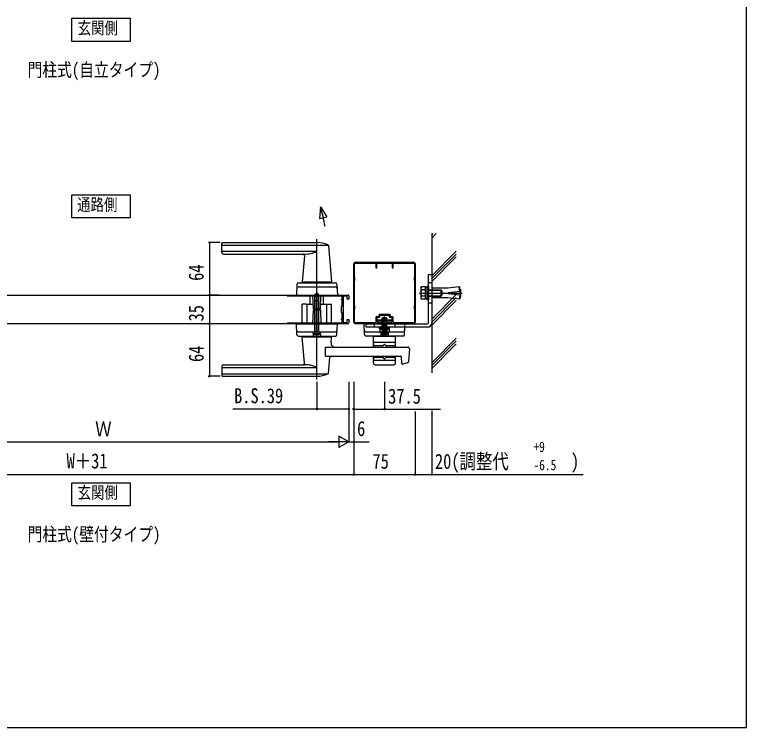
# Model space of a CAD drawing. Units: millimetres, scale not verified. Extents: x -1312 to 1312, y -2119 to 2123.
# Drawn here: x 420 to 1312, y -2119 to -1249 of the extents above; entities that cross this region are included whole.
import ezdxf
from ezdxf.enums import TextEntityAlignment as Align

# ---------------------------------------------------------------- set-up
doc = ezdxf.new("R2010")
doc.units = ezdxf.units.MM
doc.header["$LTSCALE"] = 10
for name, color, linetype in [('0-1_USER1', 3, 'Continuous'), ('0-2_YKK_11', 7, 'Continuous'), ('0-3_YKK_11E', 7, 'Continuous'), ('0-5_YKK_13', 4, 'Continuous'), ('0-7_YKK_D', 6, 'Continuous'), ('0-8_YKK_ZWAK', 7, 'Continuous'), ('0-9_YSS_K', 3, 'Continuous')]:
    doc.layers.add(name, color=color, linetype=linetype)
doc.styles.add('ＭＳ ゴシック', font='')
doc.styles.get('ＭＳ ゴシック').set_extended_font_data('MS Gothic')

msp = doc.modelspace()

# ---------------------------------------------------------------- linework, layer by layer
at = {"layer": '0-1_USER1'}
for points in [[(490.02, -1282), (490.02, -1253.8), (561, -1253.8), (561, -1282)], [(490.02, -1497.36), (490.02, -1469.16), (561, -1469.16), (561, -1497.36)], [(490.02, -1848.56), (490.02, -1820.36), (561, -1820.36), (561, -1848.56)]]:
    msp.add_lwpolyline(points, close=True, dxfattribs=at)
at = {"layer": '0-2_YKK_11'}
for p, q in [((835.78, -1551.36), (906.78, -1551.36)), ((833.78, -1624.36), (833.78, -1553.36)), ((908.78, -1553.36), (908.78, -1624.36)), ((860.68, -1618.76), (860.68, -1624.06)), ((877.38, -1615.06), (865.18, -1615.06)), ((881.88, -1624.06), (881.88, -1618.76))]:
    msp.add_line(p, q, dxfattribs=at)
for points in [[(835.88, -1552.46), (839.58, -1552.46), (839.78, -1552.66), (860.68, -1552.66), (860.68, -1557.76)], [(881.88, -1557.76), (881.88, -1552.66), (902.78, -1552.66), (902.98, -1552.46), (906.68, -1552.46)], [(834.88, -1624.26), (834.88, -1608.56), (835.08, -1608.36), (835.08, -1604.36), (834.88, -1604.16), (834.88, -1573.56), (835.08, -1573.36), (835.08, -1569.36), (834.88, -1569.16), (834.88, -1553.46)], [(861.88, -1557.76), (861.88, -1552.66), (880.68, -1552.66), (880.68, -1557.76)], [(907.68, -1553.46), (907.68, -1569.16), (907.48, -1569.36), (907.48, -1573.36), (907.68, -1573.56)], [(907.68, -1573.56), (907.68, -1604.16), (907.48, -1604.36), (907.48, -1608.36), (907.68, -1608.56), (907.68, -1624.26)], [(906.78, -1626.36), (876.28, -1626.36), (876.28, -1624.36), (880.78, -1624.36), (880.78, -1618.86), (877.28, -1618.86), (877.28, -1616.16), (865.28, -1616.16), (865.28, -1618.86), (861.78, -1618.86), (861.78, -1624.36), (866.28, -1624.36), (866.28, -1626.36), (835.78, -1626.36)], [(864.18, -1616.06), (864.18, -1617.76), (861.68, -1617.76)], [(880.88, -1617.76), (878.38, -1617.76), (878.38, -1616.06)], [(859.68, -1625.06), (839.78, -1625.06), (839.58, -1625.26), (835.88, -1625.26)], [(906.68, -1625.26), (902.98, -1625.26), (902.78, -1625.06), (882.88, -1625.06)]]:
    msp.add_lwpolyline(points, dxfattribs=at)
for centre, radius, start, end in [((835.78, -1553.36), 2, 90.00001, 179.99999), ((835.88, -1553.46), 1, 90.00001, 179.99999), ((906.68, -1553.46), 1, 0.00001, 89.99999), ((906.78, -1553.36), 2, 0.00001, 89.99999), ((861.28, -1557.76), 0.6, 179.99999, 0.00001), ((881.28, -1557.76), 0.6, 179.99999, 0.00001), ((861.68, -1618.76), 1, 90.00001, 179.99999), ((865.18, -1616.06), 1, 90.00001, 179.99999), ((877.38, -1616.06), 1, 0.00001, 89.99999), ((880.88, -1618.76), 1, 0.00001, 89.99999), ((835.78, -1624.36), 2, 180.00001, 269.99999), ((835.88, -1624.26), 1, 180.00001, 269.99999), ((859.68, -1624.06), 1, 270.00001, 359.99999), ((882.88, -1624.06), 1, 180.00001, 269.99999), ((906.68, -1624.26), 1, 270.00001, 359.99999), ((906.78, -1624.36), 2, 270.00001, 359.99999)]:
    msp.add_arc(centre, radius, start, end, dxfattribs=at)
at = {"layer": '0-3_YKK_11E'}
for p, q in [((228.78, -1591.36), (826.78, -1591.36)), ((826.78, -1626.36), (228.78, -1626.36))]:
    msp.add_line(p, q, dxfattribs=at)
for points in [[(752.42, -1625.16), (819.58, -1625.16), (819.58, -1621.36), (818.78, -1621.36), (818.78, -1620.36), (819.58, -1620.36), (819.58, -1613.25), (818.78, -1611.86), (818.78, -1605.86), (819.58, -1604.48), (819.58, -1597.36), (818.78, -1597.36), (818.78, -1596.36), (819.58, -1596.36), (819.58, -1592.56), (752.42, -1592.56)], [(827.78, -1592.36), (827.78, -1596.36), (825.78, -1596.36), (825.78, -1592.86), (820.78, -1592.86), (820.78, -1608.4), (820.66, -1608.59), (820.66, -1609.14), (820.78, -1609.32), (820.78, -1624.86), (825.78, -1624.86), (825.78, -1621.36), (827.78, -1621.36), (827.78, -1625.36)]]:
    msp.add_lwpolyline(points, dxfattribs=at)
for centre, start, end in [((826.78, -1592.36), 360, 90), ((826.78, -1625.36), 270, 360)]:
    msp.add_arc(centre, 1, start, end, dxfattribs=at)
at = {"layer": '0-5_YKK_13'}
for p, q in [((793.18, -1483.71), (792.11, -1498.08)), ((793.18, -1483.71), (801.05, -1495.78)), ((792.11, -1498.08), (801.05, -1495.78)), ((788.78, -1694.36), (788.78, -1523.36)), ((672.78, -1539.36), (672.78, -1528.36)), ((673.78, -1527.36), (788.77, -1527.36)), ((673.78, -1530.38), (802.57, -1530.38)), ((802.83, -1530.97), (806.75, -1575.04)), ((673.78, -1538.03), (788.77, -1538.03)), ((674.78, -1541.36), (773.8, -1541.36)), ((773.6, -1543.54), (770.8, -1575.04)), ((928.78, -1566.36), (928.78, -1625.36)), ((764.21, -1578.3), (763.78, -1591.36)), ((766.21, -1576.36), (811.34, -1576.36)), ((770.78, -1575.36), (806.78, -1575.36)), ((770.78, -1576.36), (770.78, -1575.36)), ((806.78, -1576.36), (806.78, -1575.36)), ((813.34, -1578.3), (813.78, -1591.36)), ((928.78, -1576.36), (924.78, -1576.36)), ((766.05, -1581.36), (811.51, -1581.36)), ((915.68, -1582.36), (916.26, -1581.36)), ((915.68, -1582.36), (915.68, -1595.36)), ((921.18, -1585.11), (916.26, -1585.11)), ((921.18, -1581.61), (923.18, -1581.61)), ((924.78, -1585.54), (940.66, -1585.54)), ((928.78, -1583.36), (929.28, -1582.86)), ((928.78, -1583.36), (928.78, -1594.36)), ((948.45, -1582.86), (929.28, -1582.86)), ((929.28, -1594.86), (929.28, -1582.86)), ((939.98, -1584.86), (939.98, -1592.86)), ((962.51, -1581.15), (948.45, -1582.86)), ((948.78, -1588.36), (963.67, -1586.55)), ((963.07, -1581.61), (962.51, -1581.18)), ((963.17, -1586.61), (962.51, -1581.18)), ((963.67, -1586.55), (963.07, -1581.61)), ((963.78, -1584.36), (963.41, -1584.41)), ((964.28, -1584.86), (963.78, -1584.36)), ((963.78, -1593.36), (963.78, -1584.36)), ((964.28, -1592.86), (964.28, -1584.86)), ((763.78, -1591.36), (813.78, -1591.36)), ((776.8, -1591.36), (800.76, -1591.36)), ((777.78, -1592.16), (784.05, -1592.16)), ((780.77, -1602.36), (780.77, -1592.16)), ((784.53, -1608.36), (784.03, -1591.36)), ((786.28, -1592.36), (791.28, -1592.36)), ((786.68, -1590.36), (788.78, -1589.15)), ((786.68, -1608.36), (786.68, -1590.36)), ((790.88, -1608.36), (790.88, -1590.36)), ((793.03, -1608.36), (793.53, -1591.36)), ((793.5, -1592.16), (799.78, -1592.16)), ((796.77, -1602.36), (796.77, -1592.16)), ((913.68, -1588.86), (966.09, -1588.86)), ((915.68, -1595.36), (916.26, -1596.37)), ((921.18, -1592.62), (916.26, -1592.62)), ((921.18, -1596.37), (916.26, -1596.37)), ((924.78, -1588.86), (928.78, -1588.86)), ((924.78, -1592.18), (940.66, -1592.18)), ((928.78, -1594.36), (929.28, -1594.86)), ((948.78, -1588.36), (948.78, -1589.36)), ((948.78, -1589.36), (963.67, -1591.17)), ((963.17, -1591.11), (962.51, -1596.55)), ((963.07, -1596.11), (962.51, -1596.55)), ((963.67, -1591.17), (963.07, -1596.11)), ((963.78, -1593.36), (963.41, -1593.32)), ((963.78, -1593.36), (964.28, -1592.86)), ((770.78, -1626.36), (770.78, -1602.36)), ((776.05, -1602.36), (770.78, -1602.36)), ((776.78, -1602.36), (780.78, -1602.36)), ((776.78, -1626.36), (776.78, -1602.36)), ((780.78, -1602.36), (784.35, -1602.36)), ((786.28, -1598.56), (791.28, -1598.56)), ((793.21, -1602.36), (800.78, -1602.36)), ((800.78, -1626.36), (800.78, -1602.36)), ((801.51, -1602.36), (806.78, -1602.36)), ((806.78, -1626.36), (806.78, -1602.36)), ((928.78, -1601.36), (924.78, -1601.36)), ((784.03, -1626.36), (784.53, -1609.36)), ((784.53, -1608.36), (793.03, -1608.36)), ((784.53, -1609.36), (793.03, -1609.36)), ((786.68, -1609.36), (786.68, -1608.36)), ((786.68, -1636.26), (786.68, -1609.36)), ((790.88, -1609.36), (790.88, -1608.36)), ((790.88, -1636.26), (790.88, -1609.36)), ((791.28, -1636.26), (791.28, -1609.36)), ((874.28, -1620.16), (868.28, -1620.16)), ((868.78, -1618.56), (873.78, -1618.56)), ((868.78, -1621.86), (868.78, -1618.56)), ((868.78, -1624.36), (868.78, -1621.86)), ((868.82, -1628.46), (868.82, -1619.62)), ((869.44, -1621.86), (869.44, -1618.56)), ((869.44, -1624.36), (869.44, -1621.86)), ((871.28, -1640.36), (871.28, -1617.56)), ((871.28, -1638.67), (871.28, -1617.73)), ((873.12, -1621.86), (873.12, -1618.56)), ((873.12, -1621.86), (873.12, -1624.36)), ((873.74, -1628.46), (873.74, -1619.62)), ((873.78, -1621.86), (873.78, -1618.56)), ((873.78, -1621.86), (873.78, -1624.36)), ((764.21, -1639.43), (763.78, -1626.36)), ((763.78, -1626.36), (813.78, -1626.36)), ((813.34, -1639.43), (813.78, -1626.36)), ((846.71, -1639.43), (846.28, -1626.36)), ((896.28, -1626.36), (846.28, -1626.36)), ((858.78, -1626.36), (858.78, -1630.36)), ((865.03, -1630.36), (877.53, -1630.36)), ((865.03, -1631.96), (865.03, -1630.36)), ((865.03, -1631.96), (877.53, -1631.96)), ((865.7, -1631.96), (865.7, -1633.16)), ((868.48, -1629.4), (868.28, -1628.46)), ((874.28, -1628.46), (868.28, -1628.46)), ((868.48, -1629.4), (868.82, -1628.46)), ((868.48, -1630.36), (868.48, -1629.4)), ((868.78, -1624.36), (868.78, -1626.36)), ((868.78, -1636.26), (868.78, -1626.36)), ((869.44, -1624.36), (869.44, -1626.36)), ((869.44, -1636.26), (869.44, -1626.36)), ((871.28, -1626.36), (871.28, -1630.36)), ((873.12, -1624.36), (873.12, -1626.36)), ((873.12, -1626.36), (873.12, -1636.26)), ((874.08, -1629.4), (873.74, -1628.46)), ((873.78, -1624.36), (873.78, -1626.36)), ((876.85, -1631.96), (876.85, -1633.16)), ((877.53, -1631.96), (877.53, -1630.36)), ((883.78, -1626.36), (883.78, -1630.36)), ((766.05, -1636.36), (811.51, -1636.36)), ((766.21, -1641.36), (811.34, -1641.36)), ((770.78, -1641.36), (770.78, -1642.35)), ((784.28, -1638.26), (793.28, -1638.26)), ((791.28, -1636.26), (786.28, -1636.26)), ((793.28, -1638.26), (791.28, -1636.26)), ((793.28, -1638.56), (793.28, -1638.26)), ((793.28, -1638.56), (793.28, -1641.36)), ((806.78, -1641.36), (806.78, -1642.35)), ((848.55, -1636.36), (894.01, -1636.36)), ((893.84, -1641.36), (848.71, -1641.36)), ((857.78, -1654.86), (857.78, -1641.36)), ((857.78, -1641.36), (884.78, -1641.36)), ((865.51, -1633.16), (865.51, -1636.72)), ((866.28, -1637.16), (865.51, -1636.72)), ((876.28, -1637.16), (866.28, -1637.16)), ((866.78, -1638.26), (868.78, -1636.26)), ((866.78, -1638.26), (866.78, -1638.56)), ((866.78, -1638.56), (875.78, -1638.56)), ((866.78, -1638.56), (866.78, -1641.36)), ((868.39, -1633.16), (868.39, -1636.72)), ((874.17, -1633.16), (874.17, -1636.72)), ((875.78, -1638.26), (875.78, -1638.56)), ((876.28, -1637.16), (877.05, -1636.72)), ((884.78, -1654.86), (884.78, -1641.36)), ((770.78, -1642.35), (806.78, -1642.35)), ((773.61, -1674.18), (770.81, -1642.68)), ((771.11, -1642.35), (806.45, -1642.35)), ((771.11, -1642.35), (773.78, -1642.35)), ((803.78, -1642.35), (805.95, -1642.35)), ((806.15, -1649.41), (806.75, -1642.68)), ((884.78, -1649.36), (857.78, -1649.36)), ((868.86, -1653.36), (859.78, -1653.36)), ((870.92, -1651.72), (869.57, -1653.07)), ((871.63, -1651.72), (872.98, -1653.07)), ((882.78, -1653.36), (873.69, -1653.36)), ((901.61, -1657.02), (900.39, -1672.43)), ((799.22, -1665.86), (890.83, -1665.86)), ((802.83, -1686.75), (804.53, -1667.68)), ((857.78, -1674.36), (857.78, -1665.86)), ((868.86, -1667.36), (859.78, -1667.36)), ((870.92, -1669.01), (869.57, -1667.66)), ((871.63, -1669.01), (872.98, -1667.66)), ((882.78, -1667.36), (873.69, -1667.36)), ((884.78, -1674.36), (884.78, -1665.86)), ((892.22, -1674.65), (891.83, -1666.81)), ((674.78, -1676.36), (773.8, -1676.36)), ((884.78, -1671.36), (857.78, -1671.36)), ((859.78, -1676.36), (882.78, -1676.36)), ((898.88, -1674.21), (893.46, -1675.57)), ((672.78, -1678.36), (672.78, -1689.36)), ((673.78, -1679.7), (788.78, -1679.7)), ((673.78, -1687.35), (802.57, -1687.35)), ((673.78, -1690.36), (788.78, -1690.36))]:
    msp.add_line(p, q, dxfattribs=at)
for points in [[(924.78, -1625.36), (924.78, -1566.36), (928.78, -1566.36)], [(921.18, -1596.37), (921.18, -1581.36), (916.26, -1581.36)], [(923.18, -1596.11), (921.18, -1596.11), (921.18, -1581.61)], [(924.78, -1584.86), (939.98, -1584.86), (941.18, -1586.06), (941.18, -1591.66)], [(786.28, -1609.36), (786.28, -1608.36), (786.28, -1592.36)], [(786.68, -1590.36), (790.88, -1590.36), (788.78, -1589.15)], [(791.28, -1609.36), (791.28, -1608.36), (791.28, -1592.36)], [(924.78, -1592.86), (939.98, -1592.86), (941.18, -1591.66)], [(962.51, -1596.57), (948.45, -1594.86), (929.28, -1594.86)], [(793.03, -1609.36), (793.53, -1626.36), (784.03, -1626.36)], [(784.28, -1638.56), (784.28, -1638.26), (786.28, -1636.26), (786.28, -1609.36)], [(868.28, -1628.46), (868.28, -1620.16), (869.28, -1619.16)], [(874.28, -1628.46), (874.28, -1620.16), (873.28, -1619.16), (869.28, -1619.16)], [(923.78, -1630.36), (848.78, -1630.36), (848.78, -1626.36), (923.78, -1626.36)], [(873.78, -1626.36), (873.78, -1636.26), (868.78, -1636.26)], [(874.08, -1630.36), (874.08, -1629.4), (874.28, -1628.46)], [(895.84, -1639.43), (896.15, -1630.36), (896.28, -1626.36)], [(793.28, -1638.56), (784.28, -1638.56), (784.28, -1641.36)], [(865.51, -1633.16), (877.05, -1633.16), (877.05, -1636.72)], [(866.78, -1638.26), (875.78, -1638.26), (873.78, -1636.26), (868.78, -1636.26)], [(866.78, -1638.56), (875.78, -1638.56), (875.78, -1641.36)], [(868.23, -1637.16), (869.38, -1634.81), (871.28, -1633.8)], [(868.56, -1639.21), (870.13, -1635.99), (871.28, -1635.38)], [(874.33, -1637.16), (873.18, -1634.81), (871.28, -1633.8)], [(874, -1639.21), (872.43, -1635.99), (871.28, -1635.38)], [(799.22, -1665.86), (799.22, -1654.86), (899.61, -1654.86)]]:
    msp.add_lwpolyline(points, dxfattribs=at)
for points in [[(924.78, -1580.36), (924.78, -1597.36), (923.18, -1597.36), (923.18, -1580.36)], [(862.28, -1624.36), (862.28, -1621.46), (880.28, -1621.46), (880.28, -1624.36)], [(862.28, -1621.86), (880.28, -1621.86), (880.28, -1624.36), (862.28, -1624.36)]]:
    msp.add_lwpolyline(points, close=True, dxfattribs=at)
for centre, radius, start, end in [((504.37, -1564.89), 300, 10.98138, 15.69866), ((673.78, -1528.36), 1, 90, 180), ((673.78, -1531.38), 1, 90, 180), ((788.77, -1561.36), 34, 66.69393, 90), ((801.83, -1531.06), 1, 5.08142, 66.69393), ((673.78, -1537.03), 1, 180, 270), ((674.78, -1539.36), 2, 180, 270), ((771.61, -1543.36), 2, 354.91858, 90), ((774.99, -1511.39), 30, 267.72908, 297.36121), ((766.21, -1578.36), 2, 90, 178.09085), ((771.1, -1575.06), 0.3, 174.91858, 270), ((806.45, -1575.06), 0.3, 270, 5.08142), ((811.34, -1578.36), 2, 1.90915, 90), ((766.05, -1583.36), 2, 90, 178.09085), ((811.51, -1583.36), 2, 1.90915, 90), ((919, -1583.23), 3.32, 145.61575, 214.38425), ((928.1, -1588.86), 12.42, 162.41205, 197.58795), ((777.78, -1591.16), 1, 191.53696, 270), ((799.78, -1591.16), 1, 270, 348.46304), ((919, -1594.49), 3.32, 145.61575, 214.38425), ((923.78, -1625.36), 1, 270, 0), ((923.78, -1625.36), 5, 270, 0), ((766.05, -1634.36), 2, 181.90915, 270), ((766.21, -1639.36), 2, 181.90915, 270), ((788.78, -1628.95), 10.61, 244.90378, 295.09622), ((811.34, -1639.36), 2, 270, 358.09085), ((811.51, -1634.36), 2, 270, 358.09085), ((848.55, -1634.36), 2, 181.90915, 270), ((848.71, -1639.36), 2, 181.90915, 270), ((866.95, -1634.61), 2.56, 235.61575, 304.38425), ((871.28, -1628.95), 10.61, 244.90378, 295.09622), ((871.28, -1627.61), 9.55, 252.41205, 287.58795), ((875.61, -1634.61), 2.56, 235.61575, 304.38425), ((893.84, -1639.36), 2, 270, 358.09085), ((894.01, -1634.36), 2, 270, 358.09085), ((771.11, -1642.65), 0.3, 90, 185.08142), ((811.13, -1649.85), 5, 174.91858, 270), ((806.45, -1642.65), 0.3, 354.91858, 90), ((859.78, -1651.36), 2, 180, 270), ((868.86, -1652.36), 1, 270, 315), ((871.28, -1652.07), 0.5, 45, 135), ((873.69, -1652.36), 1, 225, 270), ((882.78, -1651.36), 2, 270, 0), ((899.61, -1656.86), 2, 355.49449, 90), ((806.52, -1667.85), 2, 90, 174.91858), ((859.78, -1669.36), 2, 90, 180), ((868.86, -1668.36), 1, 45, 90), ((873.69, -1668.36), 1, 90, 135), ((882.78, -1669.36), 2, 0, 90), ((890.83, -1666.86), 1, 2.86241, 90), ((674.78, -1678.36), 2, 90, 180), ((771.62, -1674.36), 2, 270, 5.08142), ((774.99, -1706.34), 30, 62.63879, 92.27092), ((859.78, -1674.36), 2, 180, 270), ((871.28, -1668.66), 0.5, 225, 315), ((882.78, -1674.36), 2, 270, 0), ((893.22, -1674.6), 1, 182.86241, 284.03624), ((898.4, -1672.27), 2, 284.03624, 355.49449), ((673.78, -1680.7), 1, 90, 180), ((673.78, -1686.35), 1, 180, 270), ((673.78, -1689.36), 1, 180, 270), ((788.78, -1656.36), 34, 270, 293.30607), ((801.84, -1686.67), 1, 293.30607, 354.91858)]:
    msp.add_arc(centre, radius, start, end, dxfattribs=at)
at = {"layer": '0-7_YKK_D'}
for p, q in [((670.78, -1527.36), (656.78, -1527.36)), ((657.78, -1527.36), (657.78, -1591.36)), ((669.47, -1591.36), (656.78, -1591.36)), ((669.47, -1591.36), (656.78, -1591.36)), ((657.78, -1591.36), (657.78, -1626.36)), ((667.3, -1626.36), (656.78, -1626.36)), ((669.16, -1626.36), (656.78, -1626.36)), ((657.78, -1626.36), (657.78, -1690.36)), ((670.78, -1690.36), (656.78, -1690.36)), ((788.78, -1697.36), (788.78, -1731.36)), ((827.78, -1697.36), (827.78, -1771.36)), ((827.78, -1697.36), (827.78, -1731.36)), ((827.78, -1697.36), (827.78, -1771.36)), ((833.78, -1697.36), (833.78, -1731.36)), ((833.78, -1697.36), (833.78, -1811.36)), ((833.78, -1697.36), (833.78, -1811.36)), ((833.78, -1697.36), (833.78, -1771.36)), ((871.28, -1697.36), (871.28, -1731.36)), ((908.78, -1733.36), (908.78, -1811.36)), ((908.78, -1733.36), (908.78, -1811.36)), ((928.78, -1732.36), (928.78, -1811.36)), ((827.78, -1770.36), (815.65, -1763.36)), ((815.65, -1763.36), (815.65, -1777.36)), ((241.78, -1770.36), (813.78, -1770.36)), ((827.78, -1770.36), (803.53, -1770.36)), ((827.78, -1770.36), (815.65, -1777.36)), ((202.78, -1810.36), (833.78, -1810.36)), ((833.78, -1810.36), (908.78, -1810.36))]:
    msp.add_line(p, q, dxfattribs=at)
for points in [[(827.78, -1730.36), (788.78, -1730.36), (686.38, -1730.36)], [(833.78, -1730.36), (871.28, -1730.36), (939.35, -1730.36)], [(827.78, -1770.36), (833.78, -1770.36), (852.66, -1770.36)], [(908.78, -1810.36), (928.78, -1810.36), (1113.4, -1810.36)]]:
    msp.add_lwpolyline(points, dxfattribs=at)
for centre, radius in [((657.78, -1527.36), 0.638), ((657.78, -1591.36), 0.638), ((657.78, -1591.36), 0.637), ((657.78, -1626.36), 0.85), ((657.78, -1626.36), 0.637), ((657.78, -1690.36), 0.85), ((788.78, -1730.36), 0.85), ((827.78, -1730.36), 0.85), ((833.78, -1730.36), 0.85), ((871.28, -1730.36), 0.85), ((833.78, -1770.36), 0.637), ((833.78, -1810.36), 0.85), ((833.78, -1810.36), 0.637), ((908.78, -1810.36), 0.85), ((908.78, -1810.36), 0.637), ((928.78, -1810.36), 0.637)]:
    msp.add_circle(centre, radius, dxfattribs=at)
at = {"layer": '0-8_YKK_ZWAK'}
msp.add_lwpolyline([(-1312.5, -2118.7), (1312.5, -2118.7), (1312.5, 2036.3)], dxfattribs=at)
at = {"layer": '0-9_YSS_K'}
for p, q in [((928.78, -1516.36), (928.78, -1686.36)), ((928.78, -1518.29), (930.71, -1516.36)), ((928.78, -1521.83), (934.25, -1516.36)), ((928.78, -1567.79), (958.78, -1537.79)), ((928.78, -1571.33), (958.78, -1541.33)), ((928.78, -1574.86), (958.78, -1544.86)), ((928.78, -1620.82), (958.78, -1590.82)), ((928.78, -1624.36), (958.78, -1594.36)), ((928.78, -1627.9), (958.78, -1597.9)), ((928.78, -1673.86), (958.78, -1643.86)), ((928.78, -1677.39), (958.78, -1647.39)), ((928.78, -1680.93), (958.78, -1650.93))]:
    msp.add_line(p, q, dxfattribs=at)

# ---------------------------------------------------------------- texts
at = {"layer": '0-1_USER1', "style": 'ＭＳ ゴシック', "width": 0.8}
for s, height, p in [('玄関側', 14.96, (497.14, -1277.59)), ('門柱式(自立タイプ)', 16.5, (436.02, -1329.8)), ('通路側', 14.96, (496.53, -1493.06)), ('玄関側', 14.96, (497.14, -1844.15)), ('門柱式(壁付タイプ)', 16.5, (436.02, -1896.36))]:
    msp.add_text(s, height=height, dxfattribs=at).set_placement(p, align=Align.BOTTOM_LEFT)
at = {"layer": '0-7_YKK_D', "style": 'ＭＳ ゴシック', "width": 0.8}
for s, p in [('64', (656.18, -1574.03)), ('35', (656.18, -1623.53)), ('64', (656.18, -1673.03))]:
    msp.add_text(s, height=18.33, rotation=90, dxfattribs=at).set_placement(p, align=Align.BOTTOM_LEFT)
for s, height, p in [('B.S.39', 18.33, (687.88, -1728.86)), ('37.5', 18.33, (875.68, -1729.36)), ('Ｗ', 18.33, (518.45, -1769.36)), ('6', 18.33, (837.83, -1768.86)), ('+9', 12.83, (1052.83, -1786.7)), ('W＋31', 18.33, (483.61, -1808.36)), ('20(調整代', 18.33, (932.83, -1808.86)), (')', 18.33, (1098.56, -1808.86)), ('75', 18.33, (856.61, -1808.76)), ('-6.5', 12.83, (1052.83, -1808.86))]:
    msp.add_text(s, height=height, dxfattribs=at).set_placement(p, align=Align.BOTTOM_LEFT)

doc.saveas('drawing.dxf')
